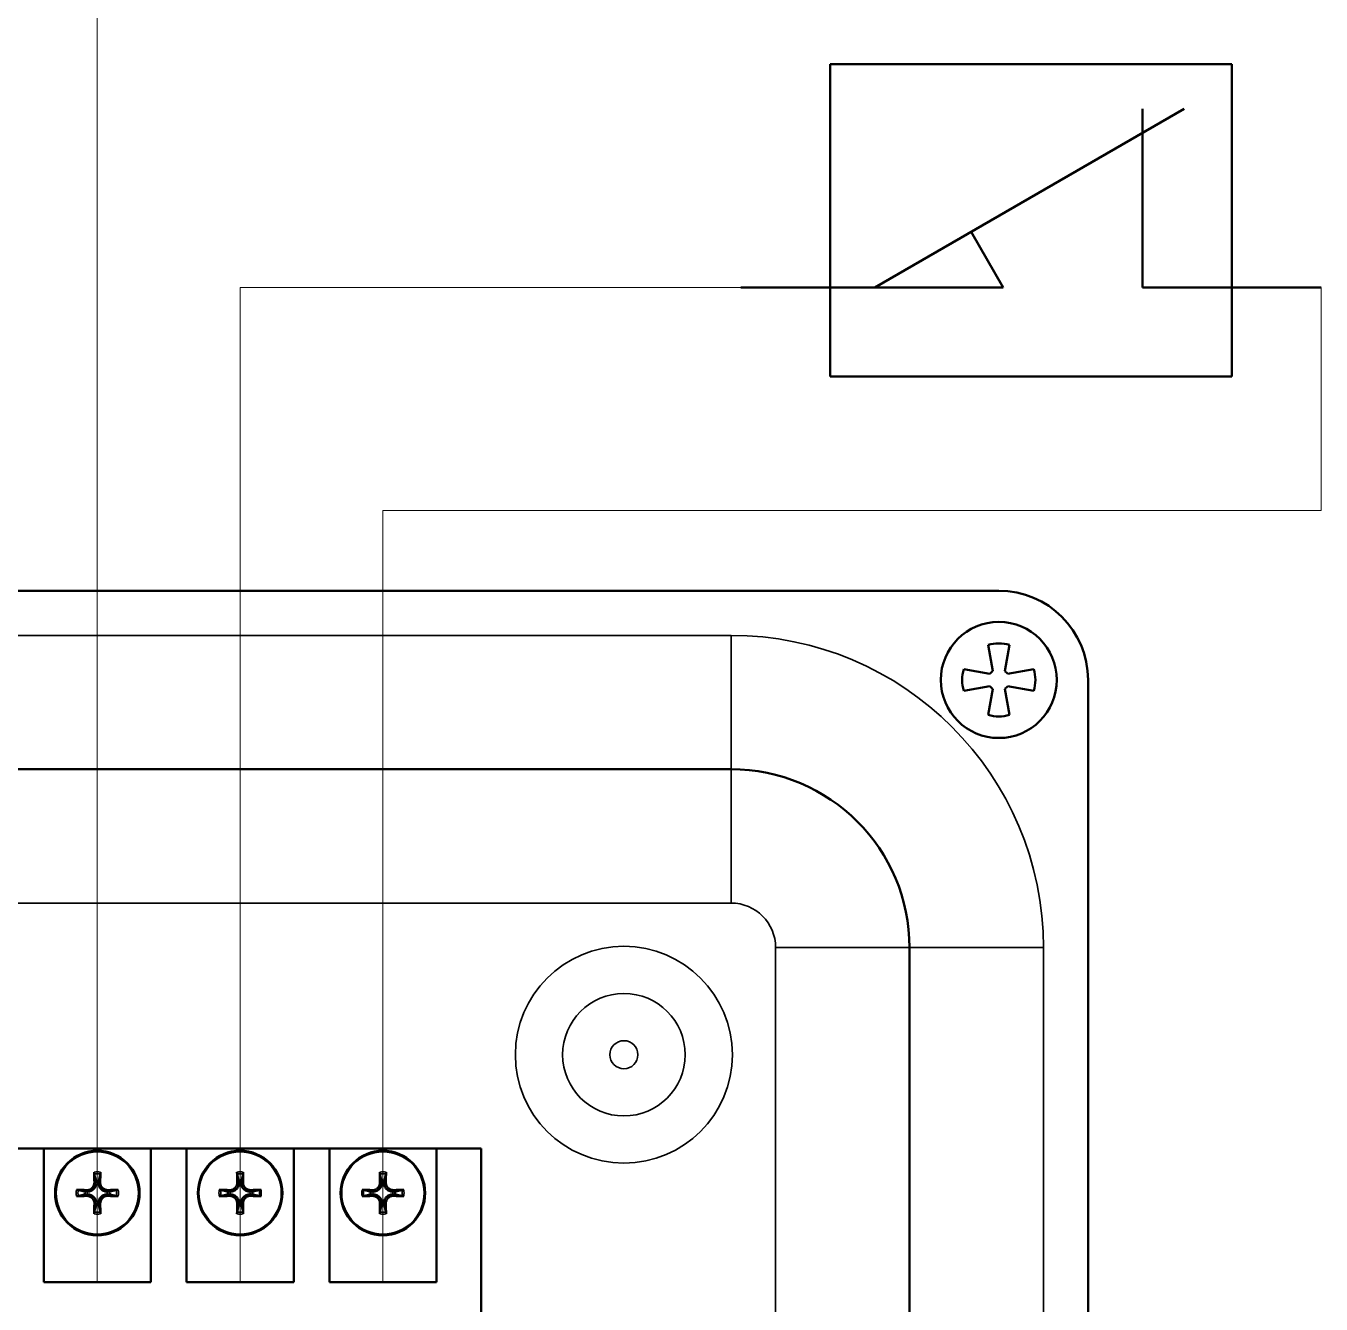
# Model space of a CAD drawing. Header units: millimetres. Extents: x 0 to 25230, y 0 to 17820.
# Drawn here: x 22118 to 23207, y 15349 to 16423 of the extents above; entities that cross this region are included whole.
import ezdxf

# ---------------------------------------------------------------- set-up
doc = ezdxf.new("R2010")
doc.units = ezdxf.units.MM
doc.header["$LTSCALE"] = 30
for name, color, linetype, lineweight in [('Видимые тонкие (ГОСТ)', 7, 'Continuous', 35), ('Видимый контур (ГОСТ)', 7, 'Continuous', 50), ('Эскизная геометрия (ГОСТ)', 7, 'Continuous', 50)]:
    doc.layers.add(name, color=color, linetype=linetype, lineweight=lineweight)

msp = doc.modelspace()

# ---------------------------------------------------------------- linework, layer by layer
at = {"layer": 'Видимые тонкие (ГОСТ)'}
for p, q in [((22710.7533, 15910.7862), (20790.7533, 15910.7862)), ((22710.7533, 15910.7862), (22710.7533, 15798.2862)), ((22710.7533, 15798.2862), (22710.7533, 15685.7862)), ((20790.7533, 15685.7862), (22710.7533, 15685.7862)), ((22748.2533, 15648.2862), (22748.2533, 14935.7862)), ((22860.7533, 15648.2862), (22748.2533, 15648.2862)), ((22973.2533, 15648.2862), (22860.7533, 15648.2862)), ((22973.2533, 14935.7862), (22973.2533, 15648.2862)), ((22169.4741, 15444.525), (22169.4173, 15443.1535)), ((22175.7645, 15450.8154), (22177.136, 15450.8722)), ((22180.7421, 15450.8154), (22179.3706, 15450.8722)), ((22187.0325, 15444.525), (22187.0893, 15443.1535)), ((22289.4741, 15444.525), (22289.4173, 15443.1535)), ((22295.7645, 15450.8154), (22297.136, 15450.8722)), ((22300.7421, 15450.8154), (22299.3706, 15450.8722)), ((22307.0325, 15444.525), (22307.0893, 15443.1535)), ((22409.4741, 15444.525), (22409.4173, 15443.1535)), ((22415.7645, 15450.8154), (22417.136, 15450.8722)), ((22420.7421, 15450.8154), (22419.3706, 15450.8722)), ((22427.0325, 15444.525), (22427.0893, 15443.1535)), ((22169.4741, 15439.5474), (22169.4173, 15440.9189)), ((22175.7645, 15433.257), (22177.136, 15433.2002)), ((22180.7421, 15433.257), (22179.3706, 15433.2002)), ((22187.0325, 15439.5474), (22187.0893, 15440.9189)), ((22289.4741, 15439.5474), (22289.4173, 15440.9189)), ((22295.7645, 15433.257), (22297.136, 15433.2002)), ((22300.7421, 15433.257), (22299.3706, 15433.2002)), ((22307.0325, 15439.5474), (22307.0893, 15440.9189)), ((22409.4741, 15439.5474), (22409.4173, 15440.9189)), ((22415.7645, 15433.257), (22417.136, 15433.2002)), ((22420.7421, 15433.257), (22419.3706, 15433.2002)), ((22427.0325, 15439.5474), (22427.0893, 15440.9189))]:
    msp.add_line(p, q, dxfattribs=at)
for centre, radius in [((22620.7533, 15558.2862), 91.161), ((22620.7533, 15558.2862), 51.4747), ((22620.7533, 15558.2862), 11.7885), ((22178.2533, 15442.0362), 34.57), ((22298.2533, 15442.0362), 34.57), ((22418.2533, 15442.0362), 34.57)]:
    msp.add_circle(centre, radius, dxfattribs=at)
for centre, radius, start, end in [((22710.7533, 15648.2862), 262.5, 0, 90), ((22710.7533, 15648.2862), 37.5, 0, 90), ((22178.2533, 15442.0362), 17.7496, 81.5059602, 98.4940398), ((22178.2533, 15442.0362), 16.2387, 81.1091, 98.8909), ((22298.2533, 15442.0362), 17.7496, 81.5059602, 98.4940398), ((22298.2533, 15442.0362), 16.2387, 81.1091, 98.8909), ((22418.2533, 15442.0362), 17.7496, 81.5059602, 98.4940398), ((22418.2533, 15442.0362), 16.2387, 81.1091, 98.8909), ((22178.2533, 15442.0362), 17.7496, 171.5059602, 188.4940398), ((22178.2533, 15442.0362), 16.2387, 171.1091, 188.8909), ((22178.2533, 15442.0362), 16.2387, 351.1091, 8.8909), ((22178.2533, 15442.0362), 17.7496, 351.5059602, 8.4940398), ((22298.2533, 15442.0362), 17.7496, 171.5059602, 188.4940398), ((22298.2533, 15442.0362), 16.2387, 171.1091, 188.8909), ((22298.2533, 15442.0362), 16.2387, 351.1091, 8.8909), ((22298.2533, 15442.0362), 17.7496, 351.5059602, 8.4940398), ((22418.2533, 15442.0362), 17.7496, 171.5059602, 188.4940398), ((22418.2533, 15442.0362), 16.2387, 171.1091, 188.8909), ((22418.2533, 15442.0362), 16.2387, 351.1091, 8.8909), ((22418.2533, 15442.0362), 17.7496, 351.5059602, 8.4940398), ((22178.2533, 15442.0362), 17.7496, 261.5059602, 278.4940398), ((22178.2533, 15442.0362), 16.2387, 261.1091, 278.8909), ((22298.2533, 15442.0362), 17.7496, 261.5059602, 278.4940398), ((22298.2533, 15442.0362), 16.2387, 261.1091, 278.8909), ((22418.2533, 15442.0362), 17.7496, 261.5059602, 278.4940398), ((22418.2533, 15442.0362), 16.2387, 261.1091, 278.8909)]:
    msp.add_arc(centre, radius, start, end, dxfattribs=at)
at = {"layer": 'Видимый контур (ГОСТ)'}
for p, q in [((22935.7533, 15948.2862), (20565.7533, 15948.2862)), ((22930.6329, 15880.6876), (22926.7533, 15902.6897)), ((22944.7533, 15902.6897), (22940.8738, 15880.6876)), ((22906.3499, 15882.2862), (22928.3519, 15878.4067)), ((22943.1547, 15878.4067), (22965.1567, 15882.2862)), ((22928.3519, 15868.1658), (22906.3499, 15864.2862)), ((22965.1567, 15864.2862), (22943.1547, 15868.1658)), ((23010.7533, 14710.7862), (23010.7533, 15873.2862)), ((22926.7533, 15843.8828), (22930.6329, 15865.8848)), ((22940.8738, 15865.8848), (22944.7533, 15843.8828)), ((20790.7533, 15798.2862), (22710.7533, 15798.2862)), ((22860.7533, 15648.2862), (22860.7533, 14935.7862)), ((22133.2533, 15479.5362), (22103.2533, 15479.5362)), ((22133.2533, 15367.0362), (22133.2533, 15479.5362)), ((22133.2533, 15479.5362), (22223.2533, 15479.5362)), ((22223.2533, 15479.5362), (22223.2533, 15367.0362)), ((22253.2533, 15479.5362), (22223.2533, 15479.5362)), ((22253.2533, 15367.0362), (22253.2533, 15479.5362)), ((22253.2533, 15479.5362), (22343.2533, 15479.5362)), ((22343.2533, 15479.5362), (22343.2533, 15367.0362)), ((22373.2533, 15479.5362), (22343.2533, 15479.5362)), ((22373.2533, 15367.0362), (22373.2533, 15479.5362)), ((22373.2533, 15479.5362), (22463.2533, 15479.5362)), ((22463.2533, 15479.5362), (22463.2533, 15367.0362)), ((22500.7533, 15479.5362), (22463.2533, 15479.5362)), ((22500.7533, 15104.5362), (22500.7533, 15479.5362)), ((22223.2533, 15367.0362), (22133.2533, 15367.0362)), ((22343.2533, 15367.0362), (22253.2533, 15367.0362)), ((22463.2533, 15367.0362), (22373.2533, 15367.0362))]:
    msp.add_line(p, q, dxfattribs=at)
for centre, radius in [((22935.7533, 15873.2862), 48.75), ((22178.2533, 15442.0362), 35.5283), ((22298.2533, 15442.0362), 35.5283), ((22418.2533, 15442.0362), 35.5283)]:
    msp.add_circle(centre, radius, dxfattribs=at)
for centre, radius, start, end in [((22935.7533, 15873.2862), 75, 0, 90), ((22935.7533, 15873.2862), 30.75, 72.9813526, 107.0186474), ((22935.7533, 15873.2862), 30.75, 162.9813526, 197.0186474), ((22935.7533, 15873.2862), 9, 124.6762594, 145.3237406), ((22935.7533, 15873.2862), 9, 34.6762594, 55.3237406), ((22935.7533, 15873.2862), 30.75, 342.9813526, 17.0186474), ((22935.7533, 15873.2862), 9, 214.6762594, 235.3237406), ((22935.7533, 15873.2862), 9, 304.6762594, 325.3237406), ((22935.7533, 15873.2862), 30.75, 252.9813526, 287.0186474), ((22710.7533, 15648.2862), 150, 0, 90), ((22178.2533, 15442.0362), 10.4099, 83.1067235, 96.8932765), ((22298.2533, 15442.0362), 10.4099, 83.1067235, 96.8932765), ((22418.2533, 15442.0362), 10.4099, 83.1067235, 96.8932765), ((22178.2533, 15442.0362), 10.4099, 173.1067235, 186.8932765), ((22178.2533, 15442.0362), 10.4099, 353.1067235, 6.8932765), ((22298.2533, 15442.0362), 10.4099, 173.1067235, 186.8932765), ((22298.2533, 15442.0362), 10.4099, 353.1067235, 6.8932765), ((22418.2533, 15442.0362), 10.4099, 173.1067235, 186.8932765), ((22418.2533, 15442.0362), 10.4099, 353.1067235, 6.8932765), ((22178.2533, 15442.0362), 10.4099, 263.1067235, 276.8932765), ((22298.2533, 15442.0362), 10.4099, 263.1067235, 276.8932765), ((22418.2533, 15442.0362), 10.4099, 263.1067235, 276.8932765)]:
    msp.add_arc(centre, radius, start, end, dxfattribs=at)
for centre, major_axis, start_param, end_param in [((22180.0759, 15442.1118), (1.9115, -46.1108), 4.31998359, 4.518883376), ((22176.4307, 15442.1118), (1.9115, 46.1108), 4.905894585, 5.104794371), ((22300.0759, 15442.1118), (1.9115, -46.1108), 4.31998359, 4.518883376), ((22296.4307, 15442.1118), (1.9115, 46.1108), 4.905894585, 5.104794371), ((22420.0759, 15442.1118), (1.9115, -46.1108), 4.31998359, 4.518883376), ((22416.4307, 15442.1118), (1.9115, 46.1108), 4.905894585, 5.104794371), ((22178.1778, 15440.2136), (-46.1108, 1.9115), 4.905894585, 5.104794371), ((22178.3289, 15440.2136), (-46.1108, -1.9115), 4.31998359, 4.518883376), ((22298.1778, 15440.2136), (-46.1108, 1.9115), 4.905894585, 5.104794371), ((22298.3289, 15440.2136), (-46.1108, -1.9115), 4.31998359, 4.518883376), ((22418.1778, 15440.2136), (-46.1108, 1.9115), 4.905894585, 5.104794371), ((22418.3289, 15440.2136), (-46.1108, -1.9115), 4.31998359, 4.518883376), ((22178.1778, 15443.8588), (46.1108, 1.9115), 4.31998359, 4.518883376), ((22180.0759, 15441.9607), (-1.9115, -46.1108), 4.905894585, 5.104794371), ((22176.4307, 15441.9607), (-1.9115, 46.1108), 4.31998359, 4.518883376), ((22178.3289, 15443.8588), (46.1108, -1.9115), 4.905894585, 5.104794371), ((22298.1778, 15443.8588), (46.1108, 1.9115), 4.31998359, 4.518883376), ((22300.0759, 15441.9607), (-1.9115, -46.1108), 4.905894585, 5.104794371), ((22296.4307, 15441.9607), (-1.9115, 46.1108), 4.31998359, 4.518883376), ((22298.3289, 15443.8588), (46.1108, -1.9115), 4.905894585, 5.104794371), ((22418.1778, 15443.8588), (46.1108, 1.9115), 4.31998359, 4.518883376), ((22420.0759, 15441.9607), (-1.9115, -46.1108), 4.905894585, 5.104794371), ((22416.4307, 15441.9607), (-1.9115, 46.1108), 4.31998359, 4.518883376), ((22418.3289, 15443.8588), (46.1108, -1.9115), 4.905894585, 5.104794371)]:
    msp.add_ellipse(centre, major_axis=major_axis, ratio=0.087155743, start_param=start_param, end_param=end_param, dxfattribs=at)
for points, knots in [([(22175.7436, 15458.0798), (22175.7315, 15458.1359), (22175.7184, 15458.215), (22175.6943, 15458.4006), (22175.6798, 15458.5453), (22175.6588, 15458.8148), (22175.6487, 15458.9872), (22175.6365, 15459.2805), (22175.6323, 15459.4533), (22175.6316, 15459.5898), (22175.6316, 15459.5905), (22175.6316, 15459.5912)], [0.05376772466, 0.05376772466, 0.05376772466, 0.05376772466, 0.05852385568, 0.05852385568, 0.06435610725, 0.06435610725, 0.07022422665, 0.07022422665, 0.07609738306, 0.07609738306, 0.07612654061, 0.07612654061, 0.07612654061, 0.07612654061]), ([(22180.875, 15459.5912), (22180.875, 15459.5905), (22180.875, 15459.5898), (22180.8743, 15459.4533), (22180.8701, 15459.2805), (22180.8579, 15458.9872), (22180.8478, 15458.8148), (22180.8268, 15458.5453), (22180.8123, 15458.4006), (22180.7882, 15458.215), (22180.7751, 15458.1359), (22180.7631, 15458.0798)], [0.01759685238, 0.01759685238, 0.01759685238, 0.01759685238, 0.01762600993, 0.01762600993, 0.02349916634, 0.02349916634, 0.02936728574, 0.02936728574, 0.0351995373, 0.0351995373, 0.03995566832, 0.03995566832, 0.03995566832, 0.03995566832]), ([(22295.7436, 15458.0798), (22295.7315, 15458.1359), (22295.7184, 15458.215), (22295.6943, 15458.4006), (22295.6798, 15458.5453), (22295.6588, 15458.8148), (22295.6487, 15458.9872), (22295.6365, 15459.2805), (22295.6323, 15459.4533), (22295.6316, 15459.5898), (22295.6316, 15459.5905), (22295.6316, 15459.5912)], [0.05376772466, 0.05376772466, 0.05376772466, 0.05376772466, 0.05852385568, 0.05852385568, 0.06435610725, 0.06435610725, 0.07022422665, 0.07022422665, 0.07609738306, 0.07609738306, 0.07612654061, 0.07612654061, 0.07612654061, 0.07612654061]), ([(22300.875, 15459.5912), (22300.875, 15459.5905), (22300.875, 15459.5898), (22300.8743, 15459.4533), (22300.8701, 15459.2805), (22300.8579, 15458.9872), (22300.8478, 15458.8148), (22300.8268, 15458.5453), (22300.8123, 15458.4006), (22300.7882, 15458.215), (22300.7751, 15458.1359), (22300.7631, 15458.0798)], [0.01759685238, 0.01759685238, 0.01759685238, 0.01759685238, 0.01762600993, 0.01762600993, 0.02349916634, 0.02349916634, 0.02936728574, 0.02936728574, 0.0351995373, 0.0351995373, 0.03995566832, 0.03995566832, 0.03995566832, 0.03995566832]), ([(22415.7436, 15458.0798), (22415.7315, 15458.1359), (22415.7184, 15458.215), (22415.6943, 15458.4006), (22415.6798, 15458.5453), (22415.6588, 15458.8148), (22415.6487, 15458.9872), (22415.6365, 15459.2805), (22415.6323, 15459.4533), (22415.6316, 15459.5898), (22415.6316, 15459.5905), (22415.6316, 15459.5912)], [0.05376772466, 0.05376772466, 0.05376772466, 0.05376772466, 0.05852385568, 0.05852385568, 0.06435610725, 0.06435610725, 0.07022422665, 0.07022422665, 0.07609738306, 0.07609738306, 0.07612654061, 0.07612654061, 0.07612654061, 0.07612654061]), ([(22420.875, 15459.5912), (22420.875, 15459.5905), (22420.875, 15459.5898), (22420.8743, 15459.4533), (22420.8701, 15459.2805), (22420.8579, 15458.9872), (22420.8478, 15458.8148), (22420.8268, 15458.5453), (22420.8123, 15458.4006), (22420.7882, 15458.215), (22420.7751, 15458.1359), (22420.7631, 15458.0798)], [0.01759685238, 0.01759685238, 0.01759685238, 0.01759685238, 0.01762600993, 0.01762600993, 0.02349916634, 0.02349916634, 0.02936728574, 0.02936728574, 0.0351995373, 0.0351995373, 0.03995566832, 0.03995566832, 0.03995566832, 0.03995566832]), ([(22160.6984, 15444.6579), (22160.699, 15444.6579), (22160.6997, 15444.6579), (22160.8362, 15444.6572), (22161.009, 15444.653), (22161.3023, 15444.6408), (22161.4747, 15444.6307), (22161.7442, 15444.6097), (22161.889, 15444.5952), (22162.0745, 15444.5711), (22162.1536, 15444.558), (22162.2097, 15444.546)], [0.01759685238, 0.01759685238, 0.01759685238, 0.01759685238, 0.01762600993, 0.01762600993, 0.02349916634, 0.02349916634, 0.02936728574, 0.02936728574, 0.0351995373, 0.0351995373, 0.03995566832, 0.03995566832, 0.03995566832, 0.03995566832]), ([(22177.136, 15450.8722), (22177.2188, 15449.9338), (22177.1193, 15448.9338), (22176.6552, 15447.4753), (22176.4326, 15446.9754), (22175.8685, 15446.0294), (22175.5266, 15445.5825), (22174.707, 15444.7629), (22174.2601, 15444.421), (22173.3141, 15443.8569), (22172.8143, 15443.6343), (22171.3557, 15443.1703), (22170.3557, 15443.0708), (22169.4173, 15443.1535)], [0.446186946, 0.446186946, 0.446186946, 0.446186946, 0.4884014166, 0.4884014166, 0.5115828817, 0.5115828817, 0.5347643468, 0.5347643468, 0.5579458119, 0.5579458119, 0.5811272771, 0.5811272771, 0.6233417477, 0.6233417477, 0.6233417477, 0.6233417477]), ([(22175.7645, 15450.8154), (22175.7827, 15450.0683), (22175.6574, 15449.2609), (22175.0931, 15447.7559), (22174.6539, 15447.0583), (22173.623, 15445.9416), (22172.9649, 15445.4489), (22171.5134, 15444.7661), (22170.7199, 15444.5758), (22169.8099, 15444.5238), (22169.6427, 15444.5209), (22169.4741, 15444.525)], [0, 0, 0, 0, 0.0304579848, 0.0304579848, 0.0609159696, 0.0609159696, 0.0912553025, 0.0912553025, 0.1215946353, 0.1215946353, 0.1282974198, 0.1282974198, 0.1282974198, 0.1282974198]), ([(22187.0893, 15443.1535), (22186.1509, 15443.0708), (22185.1509, 15443.1703), (22183.6924, 15443.6343), (22183.1925, 15443.8569), (22182.2465, 15444.421), (22181.7996, 15444.7629), (22180.98, 15445.5825), (22180.6381, 15446.0294), (22180.074, 15446.9754), (22179.8514, 15447.4753), (22179.3874, 15448.9338), (22179.2879, 15449.9338), (22179.3706, 15450.8722)], [0.446186946, 0.446186946, 0.446186946, 0.446186946, 0.4884014166, 0.4884014166, 0.5115828817, 0.5115828817, 0.5347643468, 0.5347643468, 0.5579458119, 0.5579458119, 0.5811272771, 0.5811272771, 0.6233417477, 0.6233417477, 0.6233417477, 0.6233417477]), ([(22187.0325, 15444.525), (22186.2854, 15444.5068), (22185.478, 15444.6321), (22183.973, 15445.1965), (22183.2754, 15445.6356), (22182.1587, 15446.6666), (22181.666, 15447.3246), (22180.9832, 15448.7761), (22180.7929, 15449.5696), (22180.7409, 15450.4796), (22180.738, 15450.6468), (22180.7421, 15450.8154)], [0, 0, 0, 0, 0.0304579848, 0.0304579848, 0.0609159696, 0.0609159696, 0.0912553025, 0.0912553025, 0.1215946353, 0.1215946353, 0.1282974198, 0.1282974198, 0.1282974198, 0.1282974198]), ([(22194.2969, 15444.546), (22194.353, 15444.558), (22194.4321, 15444.5711), (22194.6176, 15444.5952), (22194.7624, 15444.6097), (22195.0319, 15444.6307), (22195.2043, 15444.6408), (22195.4976, 15444.653), (22195.6704, 15444.6572), (22195.8069, 15444.6579), (22195.8076, 15444.6579), (22195.8083, 15444.6579)], [0.05376772466, 0.05376772466, 0.05376772466, 0.05376772466, 0.05852385568, 0.05852385568, 0.06435610725, 0.06435610725, 0.07022422665, 0.07022422665, 0.07609738306, 0.07609738306, 0.07612654061, 0.07612654061, 0.07612654061, 0.07612654061]), ([(22280.6984, 15444.6579), (22280.699, 15444.6579), (22280.6997, 15444.6579), (22280.8362, 15444.6572), (22281.009, 15444.653), (22281.3023, 15444.6408), (22281.4747, 15444.6307), (22281.7442, 15444.6097), (22281.889, 15444.5952), (22282.0745, 15444.5711), (22282.1536, 15444.558), (22282.2097, 15444.546)], [0.01759685238, 0.01759685238, 0.01759685238, 0.01759685238, 0.01762600993, 0.01762600993, 0.02349916634, 0.02349916634, 0.02936728574, 0.02936728574, 0.0351995373, 0.0351995373, 0.03995566832, 0.03995566832, 0.03995566832, 0.03995566832]), ([(22297.136, 15450.8722), (22297.2188, 15449.9338), (22297.1193, 15448.9338), (22296.6552, 15447.4753), (22296.4326, 15446.9754), (22295.8685, 15446.0294), (22295.5266, 15445.5825), (22294.707, 15444.7629), (22294.2601, 15444.421), (22293.3141, 15443.8569), (22292.8143, 15443.6343), (22291.3557, 15443.1703), (22290.3557, 15443.0708), (22289.4173, 15443.1535)], [0.446186946, 0.446186946, 0.446186946, 0.446186946, 0.4884014166, 0.4884014166, 0.5115828817, 0.5115828817, 0.5347643468, 0.5347643468, 0.5579458119, 0.5579458119, 0.5811272771, 0.5811272771, 0.6233417477, 0.6233417477, 0.6233417477, 0.6233417477]), ([(22295.7645, 15450.8154), (22295.7827, 15450.0683), (22295.6574, 15449.2609), (22295.0931, 15447.7559), (22294.6539, 15447.0583), (22293.623, 15445.9416), (22292.9649, 15445.4489), (22291.5134, 15444.7661), (22290.7199, 15444.5758), (22289.8099, 15444.5238), (22289.6427, 15444.5209), (22289.4741, 15444.525)], [0, 0, 0, 0, 0.0304579848, 0.0304579848, 0.0609159696, 0.0609159696, 0.0912553025, 0.0912553025, 0.1215946353, 0.1215946353, 0.1282974198, 0.1282974198, 0.1282974198, 0.1282974198]), ([(22307.0893, 15443.1535), (22306.1509, 15443.0708), (22305.1509, 15443.1703), (22303.6924, 15443.6343), (22303.1925, 15443.8569), (22302.2465, 15444.421), (22301.7996, 15444.7629), (22300.98, 15445.5825), (22300.6381, 15446.0294), (22300.074, 15446.9754), (22299.8514, 15447.4753), (22299.3874, 15448.9338), (22299.2879, 15449.9338), (22299.3706, 15450.8722)], [0.446186946, 0.446186946, 0.446186946, 0.446186946, 0.4884014166, 0.4884014166, 0.5115828817, 0.5115828817, 0.5347643468, 0.5347643468, 0.5579458119, 0.5579458119, 0.5811272771, 0.5811272771, 0.6233417477, 0.6233417477, 0.6233417477, 0.6233417477]), ([(22307.0325, 15444.525), (22306.2854, 15444.5068), (22305.478, 15444.6321), (22303.973, 15445.1965), (22303.2754, 15445.6356), (22302.1587, 15446.6666), (22301.666, 15447.3246), (22300.9832, 15448.7761), (22300.7929, 15449.5696), (22300.7409, 15450.4796), (22300.738, 15450.6468), (22300.7421, 15450.8154)], [0, 0, 0, 0, 0.0304579848, 0.0304579848, 0.0609159696, 0.0609159696, 0.0912553025, 0.0912553025, 0.1215946353, 0.1215946353, 0.1282974198, 0.1282974198, 0.1282974198, 0.1282974198]), ([(22314.2969, 15444.546), (22314.353, 15444.558), (22314.4321, 15444.5711), (22314.6176, 15444.5952), (22314.7624, 15444.6097), (22315.0319, 15444.6307), (22315.2043, 15444.6408), (22315.4976, 15444.653), (22315.6704, 15444.6572), (22315.8069, 15444.6579), (22315.8076, 15444.6579), (22315.8083, 15444.6579)], [0.05376772466, 0.05376772466, 0.05376772466, 0.05376772466, 0.05852385568, 0.05852385568, 0.06435610725, 0.06435610725, 0.07022422665, 0.07022422665, 0.07609738306, 0.07609738306, 0.07612654061, 0.07612654061, 0.07612654061, 0.07612654061]), ([(22400.6984, 15444.6579), (22400.699, 15444.6579), (22400.6997, 15444.6579), (22400.8362, 15444.6572), (22401.009, 15444.653), (22401.3023, 15444.6408), (22401.4747, 15444.6307), (22401.7442, 15444.6097), (22401.889, 15444.5952), (22402.0745, 15444.5711), (22402.1536, 15444.558), (22402.2097, 15444.546)], [0.01759685238, 0.01759685238, 0.01759685238, 0.01759685238, 0.01762600993, 0.01762600993, 0.02349916634, 0.02349916634, 0.02936728574, 0.02936728574, 0.0351995373, 0.0351995373, 0.03995566832, 0.03995566832, 0.03995566832, 0.03995566832]), ([(22417.136, 15450.8722), (22417.2188, 15449.9338), (22417.1193, 15448.9338), (22416.6552, 15447.4753), (22416.4326, 15446.9754), (22415.8685, 15446.0294), (22415.5266, 15445.5825), (22414.707, 15444.7629), (22414.2601, 15444.421), (22413.3141, 15443.8569), (22412.8143, 15443.6343), (22411.3557, 15443.1703), (22410.3557, 15443.0708), (22409.4173, 15443.1535)], [0.446186946, 0.446186946, 0.446186946, 0.446186946, 0.4884014166, 0.4884014166, 0.5115828817, 0.5115828817, 0.5347643468, 0.5347643468, 0.5579458119, 0.5579458119, 0.5811272771, 0.5811272771, 0.6233417477, 0.6233417477, 0.6233417477, 0.6233417477]), ([(22415.7645, 15450.8154), (22415.7827, 15450.0683), (22415.6574, 15449.2609), (22415.0931, 15447.7559), (22414.6539, 15447.0583), (22413.623, 15445.9416), (22412.9649, 15445.4489), (22411.5134, 15444.7661), (22410.7199, 15444.5758), (22409.8099, 15444.5238), (22409.6427, 15444.5209), (22409.4741, 15444.525)], [0, 0, 0, 0, 0.0304579848, 0.0304579848, 0.0609159696, 0.0609159696, 0.0912553025, 0.0912553025, 0.1215946353, 0.1215946353, 0.1282974198, 0.1282974198, 0.1282974198, 0.1282974198]), ([(22427.0893, 15443.1535), (22426.1509, 15443.0708), (22425.1509, 15443.1703), (22423.6924, 15443.6343), (22423.1925, 15443.8569), (22422.2465, 15444.421), (22421.7996, 15444.7629), (22420.98, 15445.5825), (22420.6381, 15446.0294), (22420.074, 15446.9754), (22419.8514, 15447.4753), (22419.3874, 15448.9338), (22419.2879, 15449.9338), (22419.3706, 15450.8722)], [0.446186946, 0.446186946, 0.446186946, 0.446186946, 0.4884014166, 0.4884014166, 0.5115828817, 0.5115828817, 0.5347643468, 0.5347643468, 0.5579458119, 0.5579458119, 0.5811272771, 0.5811272771, 0.6233417477, 0.6233417477, 0.6233417477, 0.6233417477]), ([(22427.0325, 15444.525), (22426.2854, 15444.5068), (22425.478, 15444.6321), (22423.973, 15445.1965), (22423.2754, 15445.6356), (22422.1587, 15446.6666), (22421.666, 15447.3246), (22420.9832, 15448.7761), (22420.7929, 15449.5696), (22420.7409, 15450.4796), (22420.738, 15450.6468), (22420.7421, 15450.8154)], [0, 0, 0, 0, 0.0304579848, 0.0304579848, 0.0609159696, 0.0609159696, 0.0912553025, 0.0912553025, 0.1215946353, 0.1215946353, 0.1282974198, 0.1282974198, 0.1282974198, 0.1282974198]), ([(22434.2969, 15444.546), (22434.353, 15444.558), (22434.4321, 15444.5711), (22434.6176, 15444.5952), (22434.7624, 15444.6097), (22435.0319, 15444.6307), (22435.2043, 15444.6408), (22435.4976, 15444.653), (22435.6704, 15444.6572), (22435.8069, 15444.6579), (22435.8076, 15444.6579), (22435.8083, 15444.6579)], [0.05376772466, 0.05376772466, 0.05376772466, 0.05376772466, 0.05852385568, 0.05852385568, 0.06435610725, 0.06435610725, 0.07022422665, 0.07022422665, 0.07609738306, 0.07609738306, 0.07612654061, 0.07612654061, 0.07612654061, 0.07612654061]), ([(22162.2097, 15439.5265), (22162.1536, 15439.5144), (22162.0745, 15439.5013), (22161.889, 15439.4772), (22161.7442, 15439.4627), (22161.4747, 15439.4417), (22161.3023, 15439.4316), (22161.009, 15439.4194), (22160.8362, 15439.4152), (22160.6997, 15439.4145), (22160.699, 15439.4145), (22160.6984, 15439.4145)], [0.05376772466, 0.05376772466, 0.05376772466, 0.05376772466, 0.05852385568, 0.05852385568, 0.06435610725, 0.06435610725, 0.07022422665, 0.07022422665, 0.07609738306, 0.07609738306, 0.07612654061, 0.07612654061, 0.07612654061, 0.07612654061]), ([(22169.4173, 15440.9189), (22170.3557, 15441.0017), (22171.3557, 15440.9022), (22172.8143, 15440.4381), (22173.3141, 15440.2155), (22174.2601, 15439.6514), (22174.707, 15439.3095), (22175.5266, 15438.4899), (22175.8685, 15438.043), (22176.4326, 15437.097), (22176.6552, 15436.5972), (22177.1193, 15435.1386), (22177.2188, 15434.1386), (22177.136, 15433.2002)], [0.446186946, 0.446186946, 0.446186946, 0.446186946, 0.4884014166, 0.4884014166, 0.5115828817, 0.5115828817, 0.5347643468, 0.5347643468, 0.5579458119, 0.5579458119, 0.5811272771, 0.5811272771, 0.6233417477, 0.6233417477, 0.6233417477, 0.6233417477]), ([(22169.4741, 15439.5474), (22170.2212, 15439.5656), (22171.0287, 15439.4403), (22172.5337, 15438.876), (22173.2312, 15438.4368), (22174.3479, 15437.4059), (22174.8406, 15436.7478), (22175.5234, 15435.2963), (22175.7137, 15434.5029), (22175.7657, 15433.5928), (22175.7686, 15433.4256), (22175.7645, 15433.257)], [0, 0, 0, 0, 0.0304579848, 0.0304579848, 0.0609159696, 0.0609159696, 0.0912553025, 0.0912553025, 0.1215946353, 0.1215946353, 0.1282974198, 0.1282974198, 0.1282974198, 0.1282974198]), ([(22179.3706, 15433.2002), (22179.2879, 15434.1386), (22179.3874, 15435.1386), (22179.8514, 15436.5972), (22180.074, 15437.097), (22180.6381, 15438.043), (22180.98, 15438.4899), (22181.7996, 15439.3095), (22182.2465, 15439.6514), (22183.1925, 15440.2155), (22183.6924, 15440.4381), (22185.1509, 15440.9022), (22186.1509, 15441.0017), (22187.0893, 15440.9189)], [0.446186946, 0.446186946, 0.446186946, 0.446186946, 0.4884014166, 0.4884014166, 0.5115828817, 0.5115828817, 0.5347643468, 0.5347643468, 0.5579458119, 0.5579458119, 0.5811272771, 0.5811272771, 0.6233417477, 0.6233417477, 0.6233417477, 0.6233417477]), ([(22180.7421, 15433.257), (22180.7239, 15434.0041), (22180.8492, 15434.8116), (22181.4136, 15436.3166), (22181.8527, 15437.0141), (22182.8837, 15438.1308), (22183.5417, 15438.6235), (22184.9932, 15439.3063), (22185.7867, 15439.4966), (22186.6967, 15439.5486), (22186.8639, 15439.5515), (22187.0325, 15439.5474)], [0, 0, 0, 0, 0.0304579848, 0.0304579848, 0.0609159696, 0.0609159696, 0.0912553025, 0.0912553025, 0.1215946353, 0.1215946353, 0.1282974198, 0.1282974198, 0.1282974198, 0.1282974198]), ([(22195.8083, 15439.4145), (22195.8076, 15439.4145), (22195.8069, 15439.4145), (22195.6704, 15439.4152), (22195.4976, 15439.4194), (22195.2043, 15439.4316), (22195.0319, 15439.4417), (22194.7624, 15439.4627), (22194.6176, 15439.4772), (22194.4321, 15439.5013), (22194.353, 15439.5144), (22194.2969, 15439.5265)], [0.01759685238, 0.01759685238, 0.01759685238, 0.01759685238, 0.01762600993, 0.01762600993, 0.02349916634, 0.02349916634, 0.02936728574, 0.02936728574, 0.0351995373, 0.0351995373, 0.03995566832, 0.03995566832, 0.03995566832, 0.03995566832]), ([(22282.2097, 15439.5265), (22282.1536, 15439.5144), (22282.0745, 15439.5013), (22281.889, 15439.4772), (22281.7442, 15439.4627), (22281.4747, 15439.4417), (22281.3023, 15439.4316), (22281.009, 15439.4194), (22280.8362, 15439.4152), (22280.6997, 15439.4145), (22280.699, 15439.4145), (22280.6984, 15439.4145)], [0.05376772466, 0.05376772466, 0.05376772466, 0.05376772466, 0.05852385568, 0.05852385568, 0.06435610725, 0.06435610725, 0.07022422665, 0.07022422665, 0.07609738306, 0.07609738306, 0.07612654061, 0.07612654061, 0.07612654061, 0.07612654061]), ([(22289.4173, 15440.9189), (22290.3557, 15441.0017), (22291.3557, 15440.9022), (22292.8143, 15440.4381), (22293.3141, 15440.2155), (22294.2601, 15439.6514), (22294.707, 15439.3095), (22295.5266, 15438.4899), (22295.8685, 15438.043), (22296.4326, 15437.097), (22296.6552, 15436.5972), (22297.1193, 15435.1386), (22297.2188, 15434.1386), (22297.136, 15433.2002)], [0.446186946, 0.446186946, 0.446186946, 0.446186946, 0.4884014166, 0.4884014166, 0.5115828817, 0.5115828817, 0.5347643468, 0.5347643468, 0.5579458119, 0.5579458119, 0.5811272771, 0.5811272771, 0.6233417477, 0.6233417477, 0.6233417477, 0.6233417477]), ([(22289.4741, 15439.5474), (22290.2212, 15439.5656), (22291.0287, 15439.4403), (22292.5337, 15438.876), (22293.2312, 15438.4368), (22294.3479, 15437.4059), (22294.8406, 15436.7478), (22295.5234, 15435.2963), (22295.7137, 15434.5029), (22295.7657, 15433.5928), (22295.7686, 15433.4256), (22295.7645, 15433.257)], [0, 0, 0, 0, 0.0304579848, 0.0304579848, 0.0609159696, 0.0609159696, 0.0912553025, 0.0912553025, 0.1215946353, 0.1215946353, 0.1282974198, 0.1282974198, 0.1282974198, 0.1282974198]), ([(22299.3706, 15433.2002), (22299.2879, 15434.1386), (22299.3874, 15435.1386), (22299.8514, 15436.5972), (22300.074, 15437.097), (22300.6381, 15438.043), (22300.98, 15438.4899), (22301.7996, 15439.3095), (22302.2465, 15439.6514), (22303.1925, 15440.2155), (22303.6924, 15440.4381), (22305.1509, 15440.9022), (22306.1509, 15441.0017), (22307.0893, 15440.9189)], [0.446186946, 0.446186946, 0.446186946, 0.446186946, 0.4884014166, 0.4884014166, 0.5115828817, 0.5115828817, 0.5347643468, 0.5347643468, 0.5579458119, 0.5579458119, 0.5811272771, 0.5811272771, 0.6233417477, 0.6233417477, 0.6233417477, 0.6233417477]), ([(22300.7421, 15433.257), (22300.7239, 15434.0041), (22300.8492, 15434.8116), (22301.4136, 15436.3166), (22301.8527, 15437.0141), (22302.8837, 15438.1308), (22303.5417, 15438.6235), (22304.9932, 15439.3063), (22305.7867, 15439.4966), (22306.6967, 15439.5486), (22306.8639, 15439.5515), (22307.0325, 15439.5474)], [0, 0, 0, 0, 0.0304579848, 0.0304579848, 0.0609159696, 0.0609159696, 0.0912553025, 0.0912553025, 0.1215946353, 0.1215946353, 0.1282974198, 0.1282974198, 0.1282974198, 0.1282974198]), ([(22315.8083, 15439.4145), (22315.8076, 15439.4145), (22315.8069, 15439.4145), (22315.6704, 15439.4152), (22315.4976, 15439.4194), (22315.2043, 15439.4316), (22315.0319, 15439.4417), (22314.7624, 15439.4627), (22314.6176, 15439.4772), (22314.4321, 15439.5013), (22314.353, 15439.5144), (22314.2969, 15439.5265)], [0.01759685238, 0.01759685238, 0.01759685238, 0.01759685238, 0.01762600993, 0.01762600993, 0.02349916634, 0.02349916634, 0.02936728574, 0.02936728574, 0.0351995373, 0.0351995373, 0.03995566832, 0.03995566832, 0.03995566832, 0.03995566832]), ([(22402.2097, 15439.5265), (22402.1536, 15439.5144), (22402.0745, 15439.5013), (22401.889, 15439.4772), (22401.7442, 15439.4627), (22401.4747, 15439.4417), (22401.3023, 15439.4316), (22401.009, 15439.4194), (22400.8362, 15439.4152), (22400.6997, 15439.4145), (22400.699, 15439.4145), (22400.6984, 15439.4145)], [0.05376772466, 0.05376772466, 0.05376772466, 0.05376772466, 0.05852385568, 0.05852385568, 0.06435610725, 0.06435610725, 0.07022422665, 0.07022422665, 0.07609738306, 0.07609738306, 0.07612654061, 0.07612654061, 0.07612654061, 0.07612654061]), ([(22409.4173, 15440.9189), (22410.3557, 15441.0017), (22411.3557, 15440.9022), (22412.8143, 15440.4381), (22413.3141, 15440.2155), (22414.2601, 15439.6514), (22414.707, 15439.3095), (22415.5266, 15438.4899), (22415.8685, 15438.043), (22416.4326, 15437.097), (22416.6552, 15436.5972), (22417.1193, 15435.1386), (22417.2188, 15434.1386), (22417.136, 15433.2002)], [0.446186946, 0.446186946, 0.446186946, 0.446186946, 0.4884014166, 0.4884014166, 0.5115828817, 0.5115828817, 0.5347643468, 0.5347643468, 0.5579458119, 0.5579458119, 0.5811272771, 0.5811272771, 0.6233417477, 0.6233417477, 0.6233417477, 0.6233417477]), ([(22409.4741, 15439.5474), (22410.2212, 15439.5656), (22411.0287, 15439.4403), (22412.5337, 15438.876), (22413.2312, 15438.4368), (22414.3479, 15437.4059), (22414.8406, 15436.7478), (22415.5234, 15435.2963), (22415.7137, 15434.5029), (22415.7657, 15433.5928), (22415.7686, 15433.4256), (22415.7645, 15433.257)], [0, 0, 0, 0, 0.0304579848, 0.0304579848, 0.0609159696, 0.0609159696, 0.0912553025, 0.0912553025, 0.1215946353, 0.1215946353, 0.1282974198, 0.1282974198, 0.1282974198, 0.1282974198]), ([(22419.3706, 15433.2002), (22419.2879, 15434.1386), (22419.3874, 15435.1386), (22419.8514, 15436.5972), (22420.074, 15437.097), (22420.6381, 15438.043), (22420.98, 15438.4899), (22421.7996, 15439.3095), (22422.2465, 15439.6514), (22423.1925, 15440.2155), (22423.6924, 15440.4381), (22425.1509, 15440.9022), (22426.1509, 15441.0017), (22427.0893, 15440.9189)], [0.446186946, 0.446186946, 0.446186946, 0.446186946, 0.4884014166, 0.4884014166, 0.5115828817, 0.5115828817, 0.5347643468, 0.5347643468, 0.5579458119, 0.5579458119, 0.5811272771, 0.5811272771, 0.6233417477, 0.6233417477, 0.6233417477, 0.6233417477]), ([(22420.7421, 15433.257), (22420.7239, 15434.0041), (22420.8492, 15434.8116), (22421.4136, 15436.3166), (22421.8527, 15437.0141), (22422.8837, 15438.1308), (22423.5417, 15438.6235), (22424.9932, 15439.3063), (22425.7867, 15439.4966), (22426.6967, 15439.5486), (22426.8639, 15439.5515), (22427.0325, 15439.5474)], [0, 0, 0, 0, 0.0304579848, 0.0304579848, 0.0609159696, 0.0609159696, 0.0912553025, 0.0912553025, 0.1215946353, 0.1215946353, 0.1282974198, 0.1282974198, 0.1282974198, 0.1282974198]), ([(22435.8083, 15439.4145), (22435.8076, 15439.4145), (22435.8069, 15439.4145), (22435.6704, 15439.4152), (22435.4976, 15439.4194), (22435.2043, 15439.4316), (22435.0319, 15439.4417), (22434.7624, 15439.4627), (22434.6176, 15439.4772), (22434.4321, 15439.5013), (22434.353, 15439.5144), (22434.2969, 15439.5265)], [0.01759685238, 0.01759685238, 0.01759685238, 0.01759685238, 0.01762600993, 0.01762600993, 0.02349916634, 0.02349916634, 0.02936728574, 0.02936728574, 0.0351995373, 0.0351995373, 0.03995566832, 0.03995566832, 0.03995566832, 0.03995566832]), ([(22175.6316, 15424.4813), (22175.6316, 15424.4819), (22175.6316, 15424.4826), (22175.6323, 15424.6191), (22175.6365, 15424.7919), (22175.6487, 15425.0852), (22175.6588, 15425.2576), (22175.6798, 15425.5271), (22175.6943, 15425.6719), (22175.7184, 15425.8574), (22175.7315, 15425.9365), (22175.7436, 15425.9926)], [0.01759685238, 0.01759685238, 0.01759685238, 0.01759685238, 0.01762600993, 0.01762600993, 0.02349916634, 0.02349916634, 0.02936728574, 0.02936728574, 0.0351995373, 0.0351995373, 0.03995566832, 0.03995566832, 0.03995566832, 0.03995566832]), ([(22180.7631, 15425.9926), (22180.7751, 15425.9365), (22180.7882, 15425.8574), (22180.8123, 15425.6719), (22180.8268, 15425.5271), (22180.8478, 15425.2576), (22180.8579, 15425.0852), (22180.8701, 15424.7919), (22180.8743, 15424.6191), (22180.875, 15424.4826), (22180.875, 15424.4819), (22180.875, 15424.4813)], [0.05376772466, 0.05376772466, 0.05376772466, 0.05376772466, 0.05852385568, 0.05852385568, 0.06435610725, 0.06435610725, 0.07022422665, 0.07022422665, 0.07609738306, 0.07609738306, 0.07612654061, 0.07612654061, 0.07612654061, 0.07612654061]), ([(22295.6316, 15424.4813), (22295.6316, 15424.4819), (22295.6316, 15424.4826), (22295.6323, 15424.6191), (22295.6365, 15424.7919), (22295.6487, 15425.0852), (22295.6588, 15425.2576), (22295.6798, 15425.5271), (22295.6943, 15425.6719), (22295.7184, 15425.8574), (22295.7315, 15425.9365), (22295.7436, 15425.9926)], [0.01759685238, 0.01759685238, 0.01759685238, 0.01759685238, 0.01762600993, 0.01762600993, 0.02349916634, 0.02349916634, 0.02936728574, 0.02936728574, 0.0351995373, 0.0351995373, 0.03995566832, 0.03995566832, 0.03995566832, 0.03995566832]), ([(22300.7631, 15425.9926), (22300.7751, 15425.9365), (22300.7882, 15425.8574), (22300.8123, 15425.6719), (22300.8268, 15425.5271), (22300.8478, 15425.2576), (22300.8579, 15425.0852), (22300.8701, 15424.7919), (22300.8743, 15424.6191), (22300.875, 15424.4826), (22300.875, 15424.4819), (22300.875, 15424.4813)], [0.05376772466, 0.05376772466, 0.05376772466, 0.05376772466, 0.05852385568, 0.05852385568, 0.06435610725, 0.06435610725, 0.07022422665, 0.07022422665, 0.07609738306, 0.07609738306, 0.07612654061, 0.07612654061, 0.07612654061, 0.07612654061]), ([(22415.6316, 15424.4813), (22415.6316, 15424.4819), (22415.6316, 15424.4826), (22415.6323, 15424.6191), (22415.6365, 15424.7919), (22415.6487, 15425.0852), (22415.6588, 15425.2576), (22415.6798, 15425.5271), (22415.6943, 15425.6719), (22415.7184, 15425.8574), (22415.7315, 15425.9365), (22415.7436, 15425.9926)], [0.01759685238, 0.01759685238, 0.01759685238, 0.01759685238, 0.01762600993, 0.01762600993, 0.02349916634, 0.02349916634, 0.02936728574, 0.02936728574, 0.0351995373, 0.0351995373, 0.03995566832, 0.03995566832, 0.03995566832, 0.03995566832]), ([(22420.7631, 15425.9926), (22420.7751, 15425.9365), (22420.7882, 15425.8574), (22420.8123, 15425.6719), (22420.8268, 15425.5271), (22420.8478, 15425.2576), (22420.8579, 15425.0852), (22420.8701, 15424.7919), (22420.8743, 15424.6191), (22420.875, 15424.4826), (22420.875, 15424.4819), (22420.875, 15424.4813)], [0.05376772466, 0.05376772466, 0.05376772466, 0.05376772466, 0.05852385568, 0.05852385568, 0.06435610725, 0.06435610725, 0.07022422665, 0.07022422665, 0.07609738306, 0.07609738306, 0.07612654061, 0.07612654061, 0.07612654061, 0.07612654061])]:
    msp.add_open_spline(points, degree=3, knots=knots, dxfattribs=at)
for points, weights in [([(22175.7436, 15458.0798), (22176.5104, 15454.6095), (22177.0039, 15452.3709)], [1.00320831443, 1.02592339275, 1]), ([(22179.5027, 15452.3709), (22179.9962, 15454.6095), (22180.7631, 15458.0798)], [1, 1.02592339271, 1.00320831442]), ([(22295.7436, 15458.0798), (22296.5104, 15454.6095), (22297.0039, 15452.3709)], [1.00320831443, 1.02592339275, 1]), ([(22299.5027, 15452.3709), (22299.9962, 15454.6095), (22300.7631, 15458.0798)], [1, 1.02592339271, 1.00320831442]), ([(22415.7436, 15458.0798), (22416.5104, 15454.6095), (22417.0039, 15452.3709)], [1.00320831443, 1.02592339275, 1]), ([(22419.5027, 15452.3709), (22419.9962, 15454.6095), (22420.7631, 15458.0798)], [1, 1.02592339271, 1.00320831442]), ([(22167.9186, 15443.2856), (22165.68, 15443.7791), (22162.2097, 15444.546)], [1, 1.02592339268, 1.00320831442]), ([(22177.0039, 15452.3709), (22177.0751, 15451.5632), (22177.136, 15450.8722)], [1, 1.08169453893, 1.16294215246]), ([(22179.3706, 15450.8722), (22179.4315, 15451.5632), (22179.5027, 15452.3709)], [1.16294215246, 1.08169453893, 1]), ([(22194.2969, 15444.546), (22190.8266, 15443.7791), (22188.588, 15443.2856)], [1.00320831443, 1.02592339275, 1]), ([(22287.9186, 15443.2856), (22285.68, 15443.7791), (22282.2097, 15444.546)], [1, 1.02592339268, 1.00320831442]), ([(22297.0039, 15452.3709), (22297.0751, 15451.5632), (22297.136, 15450.8722)], [1, 1.08169453893, 1.16294215246]), ([(22299.3706, 15450.8722), (22299.4315, 15451.5632), (22299.5027, 15452.3709)], [1.16294215246, 1.08169453893, 1]), ([(22314.2969, 15444.546), (22310.8266, 15443.7791), (22308.588, 15443.2856)], [1.00320831443, 1.02592339275, 1]), ([(22407.9186, 15443.2856), (22405.68, 15443.7791), (22402.2097, 15444.546)], [1, 1.02592339268, 1.00320831442]), ([(22417.0039, 15452.3709), (22417.0751, 15451.5632), (22417.136, 15450.8722)], [1, 1.08169453893, 1.16294215246]), ([(22419.3706, 15450.8722), (22419.4315, 15451.5632), (22419.5027, 15452.3709)], [1.16294215246, 1.08169453893, 1]), ([(22434.2969, 15444.546), (22430.8266, 15443.7791), (22428.588, 15443.2856)], [1.00320831443, 1.02592339275, 1]), ([(22162.2097, 15439.5265), (22165.68, 15440.2933), (22167.9186, 15440.7868)], [1.00320831443, 1.02592339275, 1]), ([(22169.4173, 15443.1535), (22168.7264, 15443.2144), (22167.9186, 15443.2856)], [1.16294215246, 1.08169453893, 1]), ([(22167.9186, 15440.7868), (22168.7264, 15440.858), (22169.4173, 15440.9189)], [1, 1.08169453893, 1.16294215246]), ([(22177.136, 15433.2002), (22177.0751, 15432.5093), (22177.0039, 15431.7015)], [1.16294215246, 1.08169453893, 1]), ([(22179.5027, 15431.7015), (22179.4315, 15432.5093), (22179.3706, 15433.2002)], [1, 1.08169453893, 1.16294215246]), ([(22188.588, 15443.2856), (22187.7803, 15443.2144), (22187.0893, 15443.1535)], [1, 1.08169453893, 1.16294215246]), ([(22187.0893, 15440.9189), (22187.7803, 15440.858), (22188.588, 15440.7868)], [1.16294215246, 1.08169453893, 1]), ([(22188.588, 15440.7868), (22190.8266, 15440.2933), (22194.2969, 15439.5265)], [1, 1.02592339268, 1.00320831442]), ([(22282.2097, 15439.5265), (22285.68, 15440.2933), (22287.9186, 15440.7868)], [1.00320831443, 1.02592339275, 1]), ([(22289.4173, 15443.1535), (22288.7264, 15443.2144), (22287.9186, 15443.2856)], [1.16294215246, 1.08169453893, 1]), ([(22287.9186, 15440.7868), (22288.7264, 15440.858), (22289.4173, 15440.9189)], [1, 1.08169453893, 1.16294215246]), ([(22297.136, 15433.2002), (22297.0751, 15432.5093), (22297.0039, 15431.7015)], [1.16294215246, 1.08169453893, 1]), ([(22299.5027, 15431.7015), (22299.4315, 15432.5093), (22299.3706, 15433.2002)], [1, 1.08169453893, 1.16294215246]), ([(22308.588, 15443.2856), (22307.7803, 15443.2144), (22307.0893, 15443.1535)], [1, 1.08169453893, 1.16294215246]), ([(22307.0893, 15440.9189), (22307.7803, 15440.858), (22308.588, 15440.7868)], [1.16294215246, 1.08169453893, 1]), ([(22308.588, 15440.7868), (22310.8266, 15440.2933), (22314.2969, 15439.5265)], [1, 1.02592339268, 1.00320831442]), ([(22402.2097, 15439.5265), (22405.68, 15440.2933), (22407.9186, 15440.7868)], [1.00320831443, 1.02592339275, 1]), ([(22409.4173, 15443.1535), (22408.7264, 15443.2144), (22407.9186, 15443.2856)], [1.16294215246, 1.08169453893, 1]), ([(22407.9186, 15440.7868), (22408.7264, 15440.858), (22409.4173, 15440.9189)], [1, 1.08169453893, 1.16294215246]), ([(22417.136, 15433.2002), (22417.0751, 15432.5093), (22417.0039, 15431.7015)], [1.16294215246, 1.08169453893, 1]), ([(22419.5027, 15431.7015), (22419.4315, 15432.5093), (22419.3706, 15433.2002)], [1, 1.08169453893, 1.16294215246]), ([(22428.588, 15443.2856), (22427.7803, 15443.2144), (22427.0893, 15443.1535)], [1, 1.08169453893, 1.16294215246]), ([(22427.0893, 15440.9189), (22427.7803, 15440.858), (22428.588, 15440.7868)], [1.16294215246, 1.08169453893, 1]), ([(22428.588, 15440.7868), (22430.8266, 15440.2933), (22434.2969, 15439.5265)], [1, 1.02592339268, 1.00320831442]), ([(22177.0039, 15431.7015), (22176.5104, 15429.4629), (22175.7436, 15425.9926)], [1, 1.02592339275, 1.00320831443]), ([(22180.7631, 15425.9926), (22179.9962, 15429.4629), (22179.5027, 15431.7015)], [1.00320831444, 1.02592339282, 1]), ([(22297.0039, 15431.7015), (22296.5104, 15429.4629), (22295.7436, 15425.9926)], [1, 1.02592339275, 1.00320831443]), ([(22300.7631, 15425.9926), (22299.9962, 15429.4629), (22299.5027, 15431.7015)], [1.00320831444, 1.02592339282, 1]), ([(22417.0039, 15431.7015), (22416.5104, 15429.4629), (22415.7436, 15425.9926)], [1, 1.02592339275, 1.00320831443]), ([(22420.7631, 15425.9926), (22419.9962, 15429.4629), (22419.5027, 15431.7015)], [1.00320831444, 1.02592339282, 1])]:
    msp.add_rational_spline(points, weights, degree=2, dxfattribs=at)
at = {"layer": 'Эскизная геометрия (ГОСТ)', "lineweight": 18}
for p, q in [((22178.2533, 16628.9111), (22178.2533, 15366.5122)), ((22719.0801, 16203.3464), (22298.2533, 16203.3464)), ((22298.2533, 16203.3464), (22298.2533, 15366.5122)), ((23206.5801, 16203.3464), (23206.5801, 16015.8464)), ((23206.5801, 16015.8464), (22418.2533, 16015.8464)), ((22418.2533, 16015.8464), (22418.2533, 15366.5122))]:
    msp.add_line(p, q, dxfattribs=at)
at = {"layer": 'Эскизная геометрия (ГОСТ)'}
for p, q in [((22794.0801, 16390.8464), (23131.5801, 16390.8464)), ((22794.0801, 16128.3464), (22794.0801, 16390.8464)), ((23131.5801, 16390.8464), (23131.5801, 16128.3464)), ((22831.5801, 16203.3464), (23091.3877, 16353.3464)), ((23056.5801, 16353.3464), (23056.5801, 16203.3464)), ((22719.0801, 16203.3464), (22831.5801, 16203.3464)), ((23056.5801, 16203.3464), (23206.5801, 16203.3464)), ((23131.5801, 16128.3464), (22794.0801, 16128.3464))]:
    msp.add_line(p, q, dxfattribs=at)
at = {"layer": 'Эскизная геометрия (ГОСТ)', "lineweight": 50}
for p, q in [((22939.4815, 16203.3464), (22912.5061, 16250.069)), ((22831.5801, 16203.3464), (22939.4815, 16203.3464))]:
    msp.add_line(p, q, dxfattribs=at)

doc.saveas('drawing.dxf')
